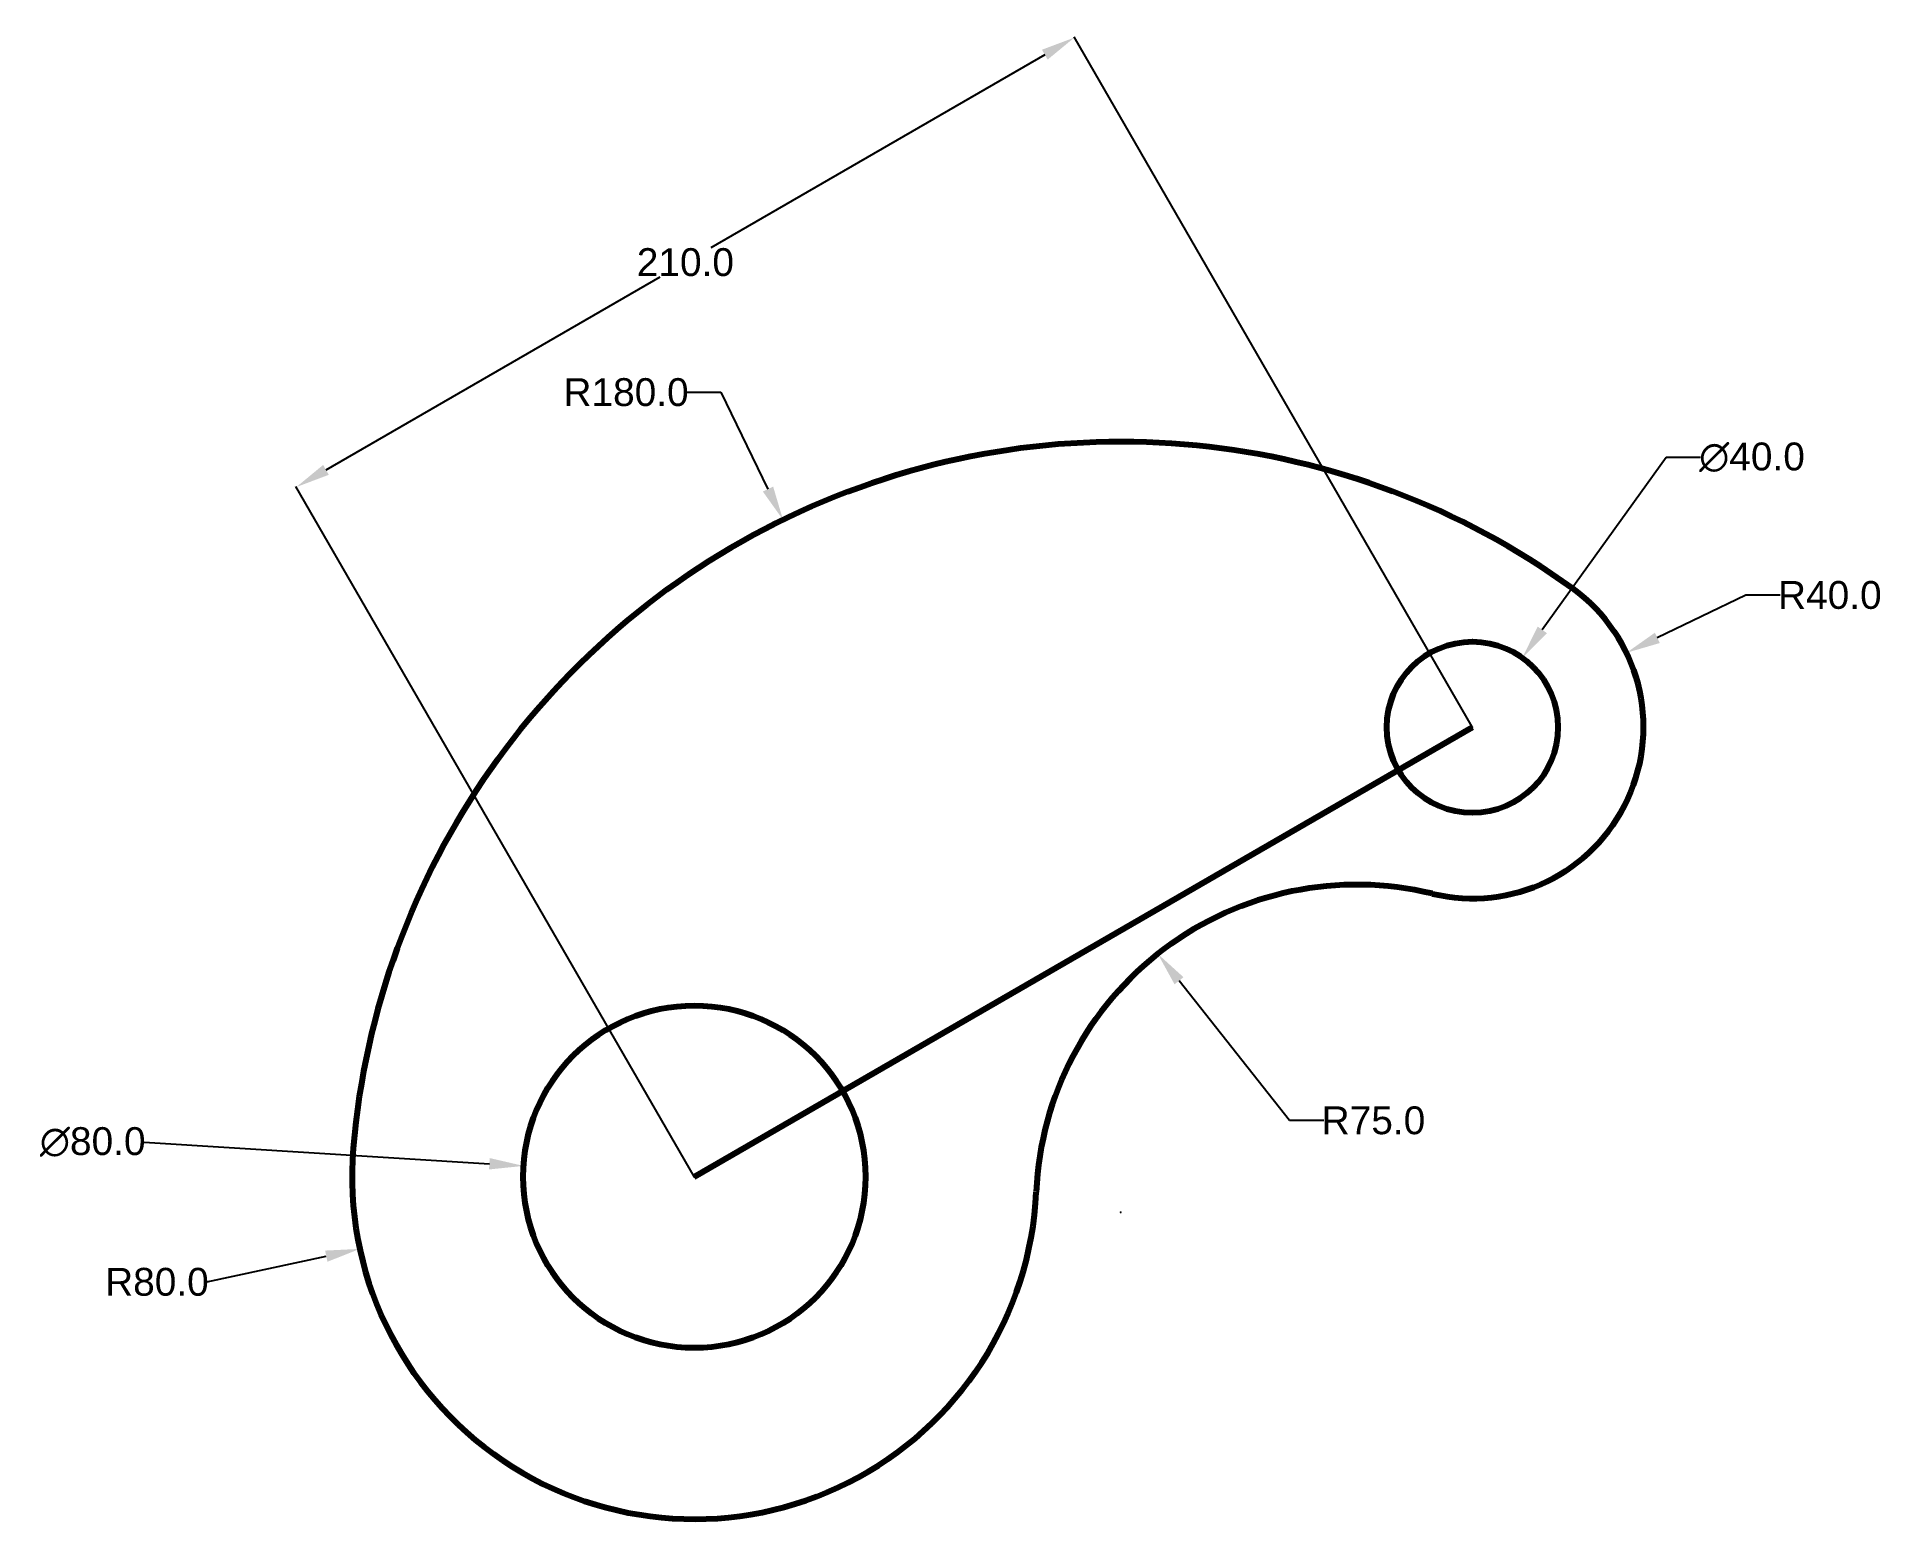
# Model space of a CAD drawing. Header units: millimetres. Extents: x -150 to 280, y -75 to 271.
import ezdxf

# ---------------------------------------------------------------- set-up
doc = ezdxf.new("R2010")
doc.units = ezdxf.units.MM
doc.layers.add('thick continuous', color=7, linetype='Continuous', lineweight=30)
doc.styles.get("Standard").update_dxf_attribs({"font": 'Arial.ttf'})
doc.dimstyles.get("Standard").update_dxf_attribs({"dimtxt": 6.5, "dimasz": 8, "dimexe": 0.18, "dimexo": 0.0625, "dimgap": 0.09, "dimtad": 0, "dimtih": 1, "dimtoh": 1, "dimdec": 1, "dimzin": 0, "dimdsep": 46, "dimtxsty": 'Standard', "dimcen": 0.09, "dimadec": 0, "dimazin": 0, "dimtfac": 1, "dimtdec": 1, "dimtofl": 0, "dimtmove": 0, "dimatfit": 3, "dimfxl": 1, "dimtolj": 1, "dimtzin": 0, "dimarcsym": 0})

# ---------------------------------------------------------------- blocks, each defined once
blk = doc.blocks.new('*D0')
at = {"layer": 'Defpoints', "color": 0, "transparency": 16777216}
for p in [(-36.7, 7.66), (43.14, 2.63)]:
    blk.add_point(p, dxfattribs=at)
at = {"layer": 'thick continuous', "color": 0, "lineweight": -2, "transparency": 16777216}
for p, q in [((-125.35, 13.24), (-44.68, 8.16)), ((3.13, 5.14), (3.31, 5.14)), ((3.22, 5.05), (3.22, 5.23))]:
    blk.add_line(p, q, dxfattribs=at)
at = {"layer": 'thick continuous', "color": 0, "transparency": 16777216}
blk.add_solid([(-44.6, 9.49), (-44.77, 6.83), (-36.7, 7.66)], dxfattribs=at)
at = {"layer": 'thick continuous', "color": 0, "lineweight": 5, "transparency": 16777216, "insert": (-137.4, 13.24), "char_height": 6.5, "attachment_point": 5}
blk.add_mtext('\\A1;∅80.0', dxfattribs=at)
blk = doc.blocks.new('*D1')
at = {"layer": 'Defpoints', "color": 0, "transparency": 16777216}
for p in [(3.22, 5.14), (-74.98, -11.73)]:
    blk.add_point(p, dxfattribs=at)
at = {"layer": 'thick continuous', "color": 0, "lineweight": -2, "transparency": 16777216}
for p, q in [((3.13, 5.14), (3.31, 5.14)), ((3.22, 5.05), (3.22, 5.23)), ((-110.76, -19.46), (-82.8, -13.42))]:
    blk.add_line(p, q, dxfattribs=at)
at = {"layer": 'thick continuous', "color": 0, "transparency": 16777216}
blk.add_solid([(-83.08, -12.12), (-82.52, -14.73), (-74.98, -11.73)], dxfattribs=at)
at = {"layer": 'thick continuous', "color": 0, "lineweight": 5, "transparency": 16777216, "insert": (-122.39, -19.46), "char_height": 6.5, "attachment_point": 5}
blk.add_mtext('\\A1;R80.0', dxfattribs=at)
blk = doc.blocks.new('*D2')
at = {"layer": 'Defpoints', "color": 0, "transparency": 16777216}
for p in [(23.95, 158.6), (102.88, -3.17)]:
    blk.add_point(p, dxfattribs=at)
at = {"layer": 'thick continuous', "color": 0, "lineweight": -2, "transparency": 16777216}
for p, q in [((1.42, 188.39), (9.42, 188.39)), ((9.42, 188.39), (20.44, 165.79)), ((102.79, -3.17), (102.97, -3.17)), ((102.88, -3.26), (102.88, -3.08))]:
    blk.add_line(p, q, dxfattribs=at)
at = {"layer": 'thick continuous', "color": 0, "transparency": 16777216}
blk.add_solid([(21.64, 166.37), (19.24, 165.2), (23.95, 158.6)], dxfattribs=at)
at = {"layer": 'thick continuous', "color": 0, "lineweight": 5, "transparency": 16777216, "insert": (-12.74, 188.39), "char_height": 6.5, "attachment_point": 5}
blk.add_mtext('\\A1;R180.0', dxfattribs=at)
blk = doc.blocks.new('*D3')
at = {"layer": 'Defpoints', "color": 0, "transparency": 16777216}
for p in [(111.55, 57.19), (158.07, -1.64)]:
    blk.add_point(p, dxfattribs=at)
at = {"layer": 'thick continuous', "color": 0, "lineweight": -2, "transparency": 16777216}
for p, q in [((142.33, 18.27), (116.51, 50.91)), ((150.33, 18.27), (142.33, 18.27))]:
    blk.add_line(p, q, dxfattribs=at)
at = {"layer": 'thick continuous', "color": 0, "transparency": 16777216}
blk.add_solid([(117.56, 51.74), (115.46, 50.09), (111.55, 57.19)], dxfattribs=at)
at = {"layer": 'thick continuous', "color": 0, "lineweight": 5, "transparency": 16777216, "insert": (161.96, 18.27), "char_height": 6.5, "attachment_point": 5}
blk.add_mtext('\\A1;R75.0', dxfattribs=at)
blk = doc.blocks.new('*D4')
at = {"layer": 'Defpoints', "color": 0, "transparency": 16777216}
for p in [(196.76, 126.39), (173.42, 93.9)]:
    blk.add_point(p, dxfattribs=at)
at = {"layer": 'thick continuous', "color": 0, "lineweight": -2, "transparency": 16777216}
for p, q in [((230.38, 173.19), (201.42, 132.88)), ((238.38, 173.19), (230.38, 173.19)), ((185, 110.14), (185.18, 110.14)), ((185.09, 110.05), (185.09, 110.23))]:
    blk.add_line(p, q, dxfattribs=at)
at = {"layer": 'thick continuous', "color": 0, "transparency": 16777216}
blk.add_solid([(200.34, 133.66), (202.51, 132.11), (196.76, 126.39)], dxfattribs=at)
at = {"layer": 'thick continuous', "color": 0, "lineweight": 5, "transparency": 16777216, "insert": (250.44, 173.19), "char_height": 6.5, "attachment_point": 5}
blk.add_mtext('\\A1;∅40.0', dxfattribs=at)
blk = doc.blocks.new('*D5')
at = {"layer": 'Defpoints', "color": 0, "transparency": 16777216}
for p in [(221.11, 127.54), (185.09, 110.14)]:
    blk.add_point(p, dxfattribs=at)
at = {"layer": 'thick continuous', "color": 0, "lineweight": -2, "transparency": 16777216}
for p, q in [((249, 141), (228.31, 131.01)), ((257, 141), (249, 141)), ((185, 110.14), (185.18, 110.14)), ((185.09, 110.05), (185.09, 110.23))]:
    blk.add_line(p, q, dxfattribs=at)
at = {"layer": 'thick continuous', "color": 0, "transparency": 16777216}
blk.add_solid([(227.73, 132.22), (228.89, 129.81), (221.11, 127.54)], dxfattribs=at)
at = {"layer": 'thick continuous', "color": 0, "lineweight": 5, "transparency": 16777216, "insert": (268.63, 141), "char_height": 6.5, "attachment_point": 5}
blk.add_mtext('\\A1;R40.0', dxfattribs=at)
blk = doc.blocks.new('*D6')
at = {"layer": 'Defpoints', "color": 0, "transparency": 16777216}
for p in [(92.06, 271.26), (185.09, 110.14), (3.22, 5.14)]:
    blk.add_point(p, dxfattribs=at)
at = {"layer": 'thick continuous', "color": 0, "lineweight": -2, "transparency": 16777216}
for p, q in [((85.14, 267.26), (7.04, 222.17)), ((185.06, 110.2), (91.97, 271.42)), ((-82.87, 170.26), (-4.77, 215.36)), ((3.19, 5.2), (-89.89, 166.42))]:
    blk.add_line(p, q, dxfattribs=at)
at = {"layer": 'thick continuous', "color": 0, "transparency": 16777216}
for points in [[(84.47, 268.42), (85.8, 266.11), (92.06, 271.26)], [(-83.54, 171.42), (-82.21, 169.11), (-89.8, 166.26)]]:
    blk.add_solid(points, dxfattribs=at)
at = {"layer": 'thick continuous', "color": 0, "lineweight": 5, "transparency": 16777216, "insert": (1.13, 218.76), "char_height": 6.5, "attachment_point": 5}
blk.add_mtext('\\A1;210.0', dxfattribs=at)

msp = doc.modelspace()

# ---------------------------------------------------------------- linework, layer by layer
at = {"layer": 'thick continuous', "lineweight": 80}
msp.add_line((3.22, 5.14), (185.09, 110.14), dxfattribs=at)
at = {"layer": 'thick continuous', "color": 5, "lineweight": 80}
for centre, radius in [((185.09, 110.14), 20), ((3.22, 5.14), 40)]:
    msp.add_circle(centre, radius, dxfattribs=at)
at = {"layer": 'thick continuous', "lineweight": 80}
for centre, radius, start, end in [((102.88, -3.17), 180, 54.0394, 175.2281), ((185.09, 110.14), 40, 256.4141, 54.0394), ((158.07, -1.64), 75, 76.4141, 177.4922), ((3.22, 5.14), 80, 175.2281, 357.4922)]:
    msp.add_arc(centre, radius, start, end, dxfattribs=at)

# ---------------------------------------------------------------- dimensions: what is measured, and where the dimension line sits
at = {"layer": 'thick continuous', "lineweight": 5}
dim = msp.add_aligned_dim(p1=(3.22, 5.14), p2=(185.09, 110.14), distance=186.05, dimstyle='Standard', dxfattribs=at)
dim.commit()
dim.dimension.update_dxf_attribs({"geometry": '*D6', "text_midpoint": (1.13, 218.76)})
for center, mpoint, picture, middle in [((102.88, -3.17), (23.95, 158.6), '*D2', (-12.74, 188.39)), ((185.09, 110.14), (221.11, 127.54), '*D5', (268.63, 141)), ((158.07, -1.64), (111.55, 57.19), '*D3', (161.96, 18.27)), ((3.22, 5.14), (-74.98, -11.73), '*D1', (-110.76, -19.46))]:
    dim = msp.add_radius_dim(center=center, mpoint=mpoint, dimstyle='Standard', dxfattribs=at)
    dim.commit()
    dim.dimension.update_dxf_attribs({"geometry": picture, "text_midpoint": middle, "dimtype": 164})
for p1, p2, picture, middle in [((173.42, 93.9), (196.76, 126.39), '*D4', (250.44, 173.19)), ((43.14, 2.63), (-36.7, 7.66), '*D0', (-125.35, 13.24))]:
    dim = msp.add_diameter_dim_2p(p1=p1, p2=p2, dimstyle='Standard', dxfattribs=at)
    dim.commit()
    dim.dimension.update_dxf_attribs({"geometry": picture, "text_midpoint": middle, "dimtype": 163})

doc.saveas('drawing.dxf')
